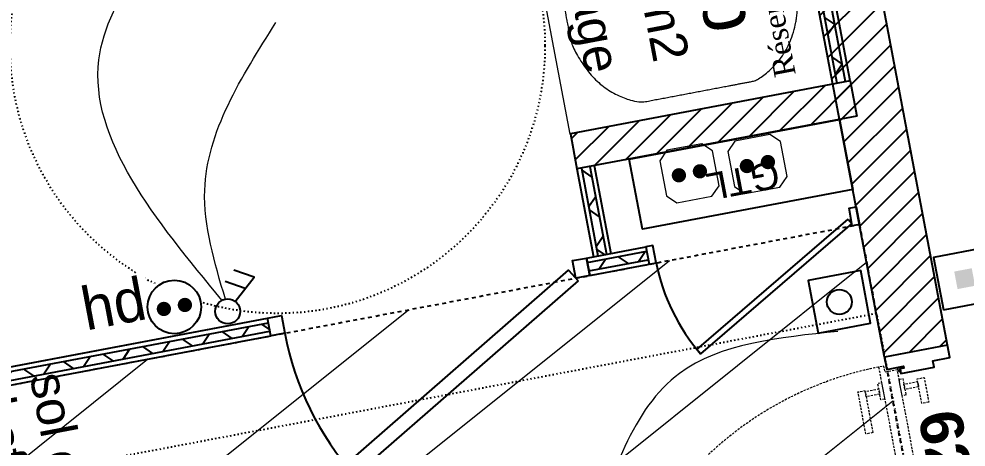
# Model space of a CAD drawing. Header units: centimetres. Extents: x 187368 to 251255, y -383447 to -322514.
# Drawn here: x 197636 to 200292, y -344240 to -343040 of the extents above; entities that cross this region are included whole.
import ezdxf

# ---------------------------------------------------------------- set-up
doc = ezdxf.new("R2010")
doc.units = ezdxf.units.CM
for name, pattern in [('Style de ligne -1', [0.41664, 0.20828, -0.20836]), ('Style de ligne -16', [0.192476, 0.123031, -0.069444]), ('Style de ligne -5', [0.20828, 0.069425, -0.138855])]:
    doc.linetypes.add(name, pattern=pattern)
doc.layers.get('0').update_dxf_attribs({"color": 252})
doc.layers.add('3-BAT C-Niveau 2', color=252, linetype='Continuous')
doc.layers.add('prlm-MOD-PB', color=123, linetype='Continuous')
doc.layers.add('prlm-ELEC-CFO', color=1, linetype='Continuous', lineweight=25)
doc.styles.add('Geneva (bold)', font='arialbd.ttf')
doc.styles.add('Helvetica', font='arial.ttf')
doc.styles.add('prlm-elec-cfo', font='comic.ttf', dxfattribs={"height": 12})
doc.styles.add('prlm-vmc', font='pala.ttf', dxfattribs={"height": 14})
doc.styles.get("Standard").update_dxf_attribs({"font": 'isocp.shx', "height": 100})

# ---------------------------------------------------------------- blocks, each defined once
blk = doc.blocks.new('xi.PCHD')
at = {"color": 0, "lineweight": 5}
blk.add_wipeout([(-7.5, -7.5), (7.5, -7.5), (7.5, 7.5), (-7.5, 7.5)], dxfattribs=at).dxf.layer = 'prlm-ELEC-CFO'
at = {"layer": 'prlm-ELEC-CFO', "color": 0, "linetype": 'ByBlock', "lineweight": 5, "const_width": 2}
for points in [[(-4, 0, 1), (-2, 0, 1)], [(2, 0, 1), (4, 0, 1)]]:
    blk.add_lwpolyline(points, format="xyb", close=True, dxfattribs=at)
at = {"layer": 'prlm-ELEC-CFO', "color": 0, "linetype": 'ByBlock', "lineweight": -2}
blk.add_circle((0, 0), 7.5, dxfattribs=at)
blk = doc.blocks.new('xi.DA')
at = {"layer": 'prlm-ELEC-CFO', "color": 0}
for points in [[(0.61, -1.67), (7.04, 4.05), (1.81, 7.01)], [(4.05, 1.39), (-1.17, 4.34)]]:
    blk.add_lwpolyline(points, dxfattribs=at)
blk.add_circle((-2, -4), 3.5, dxfattribs=at)
blk = doc.blocks.new('xi.PCGTL')
at = {"layer": 'prlm-ELEC-CFO', "color": 0, "lineweight": 0}
blk.add_lwpolyline([(-7.5, -5), (-5, -7.5), (5, -7.5), (7.5, -5), (7.5, 5), (5, 7.5), (-5, 7.5), (-7.5, 5)], close=True, dxfattribs=at)
at = {"layer": 'prlm-ELEC-CFO', "color": 0, "linetype": 'ByBlock', "lineweight": 5, "const_width": 2}
for points in [[(-4, 0, 1), (-2, 0, 1)], [(2, 0, 1), (4, 0, 1)]]:
    blk.add_lwpolyline(points, format="xyb", close=True, dxfattribs=at)
blk = doc.blocks.new('xi.BSO')
at = {"layer": 'prlm-ELEC-CFO', "lineweight": 5}
blk.add_hatch(color=0, dxfattribs=at).paths.add_polyline_path([(-2.5, -2.5), (2.5, -2.5), (2.5, 2.5), (-2.5, 2.5)])
at = {"layer": 'prlm-ELEC-CFO', "color": 0, "flags": 128}
blk.add_lwpolyline([(-7.5, -7.5), (7.5, -7.5), (7.5, 7.5), (-7.5, 7.5)], close=True, dxfattribs=at)
blk = doc.blocks.new('xi.BP')
at = {"layer": 'prlm-ELEC-CFO', "color": 0, "flags": 128}
blk.add_lwpolyline([(-7.5, -7.5), (7.5, -7.5), (7.5, 7.5), (-7.5, 7.5)], close=True, dxfattribs=at)
at = {"layer": 'prlm-ELEC-CFO', "color": 0}
blk.add_circle((0, 0), 3.5, dxfattribs=at)
blk = doc.blocks.new('Baignoire 175x75')
at = {"linetype": 'Continuous', "lineweight": 18, "flags": 128}
blk.add_lwpolyline([(0, 0), (170, 0), (170, -75), (0, -75)], close=True, dxfattribs=at)
at = {"linetype": 'Continuous', "lineweight": 18}
blk.add_ellipse((12.5, -37), major_axis=(2.5, 0), ratio=1, dxfattribs=at)
blk.add_open_spline([(140.1, -5), (146.77, -5), (158.33, -10.35), (165, -19.6), (165, -37.5), (165, -55.4), (158.33, -64.65), (146.77, -70), (85, -70), (23.23, -70), (11.67, -64.65), (5, -55.4), (5, -37.5), (5, -19.6), (11.67, -10.35), (23.23, -5), (83.33, -5), (140.1, -5)], degree=2, knots=[0, 0, 0, 0.017264, 0.034528, 0.051791, 0.150116, 0.16738, 0.184644, 0.201908, 0.504316, 0.52158, 0.538843, 0.556107, 0.654432, 0.671696, 0.68896, 0.706224, 1, 1, 1], dxfattribs=at)
blk = doc.blocks.new('xi.gtl')
at = {"linetype": 'Continuous', "flags": 128}
for points in [[(2.8, 22.99), (2.02, 24.35), (50.51, 52.34), (51.28, 50.98)], [(0, 25), (2.02, 25), (2.02, 20), (0, 20)], [(60, 25), (57.98, 25), (57.98, 20), (60, 20)], [(0, 15), (60, 15), (60, -5), (0, -5)]]:
    blk.add_lwpolyline(points, close=True, dxfattribs=at)
at = {"linetype": 'Continuous'}
blk.add_arc((2.02, 24.35), 55.99, 0.6678, 30, dxfattribs=at)
at = {"insert": (19.5, 10.66), "char_height": 7.565, "attachment_point": 1, "line_spacing_factor": 0.834288, "style": 'Helvetica'}
blk.add_mtext('GTL', dxfattribs=at)
at = {"flags": 1}
blk.add_attdef('GTL', (0, -5), '', height=0.018, dxfattribs=at)
blk = doc.blocks.new('Sol carrelage')
at = {"insert": (0, -0.78), "char_height": 10.0872, "attachment_point": 2, "line_spacing_factor": 0.834288, "style": 'Helvetica'}
blk.add_mtext('sol carrelage', dxfattribs=at)
blk = doc.blocks.new('hsfp 2.20')
at = {"insert": (0, -0.78), "char_height": 10.087, "attachment_point": 2, "line_spacing_factor": 0.834288, "style": 'Helvetica'}
blk.add_mtext('hsfp 2,20', dxfattribs=at)

msp = doc.modelspace()

# ---------------------------------------------------------------- hatches: boundary and pattern name
at = {"linetype": 'Continuous'}
h = msp.add_hatch(dxfattribs=at)
h.set_pattern_fill('02_ISOLANT', color=256, scale=10, angle=100.7014, style=0, pattern_type=2)
h.set_pattern_definition([(145.7014, (66931.62, 115456.28), (-45.080468, -66.088966), []), (235.7014, (66931.62, 115456.28), (-66.088966, 45.080468), [])])
h.paths.add_polyline_path([(199930.8, -343220.3), (199954.3, -343215.9), (199638.7, -341545.4), (199615.1, -341549.9)])
h = msp.add_hatch(dxfattribs=at)
h.set_pattern_fill('MURS MACONNERIE-2', color=256, scale=10, style=0, pattern_type=2)
h.set_pattern_definition([(45, (67117.507, 115456.283), (-31.2347524, 39.0434405), [])])
h.paths.add_polyline_path([(199985.7, -343311.7), (199967.1, -343213.5), (199182.3, -343361.8), (199200.8, -343460)])
h = msp.add_hatch(dxfattribs=at)
h.set_pattern_fill('02_ISOLANT', color=256, scale=10, angle=-79.2764, style=0, pattern_type=2)
h.set_pattern_definition([(325.723595, (66931.62, 115456.28), (45.054865, 66.106423), []), (55.723595, (66931.62, 115456.28), (66.106423, -45.054865), [])])
h.paths.add_polyline_path([(199236.6, -343453.3), (199213.1, -343457.8), (199259.6, -343703.7), (199283.2, -343699.2)])
at = {"linetype": 'Continuous', "lineweight": 18}
h = msp.add_hatch(dxfattribs=at)
h.set_pattern_fill('BA 13', color=256, scale=10, style=0, pattern_type=2)
h.set_pattern_definition([(218.65981, (66931.62, 115456.3), (-199.24783, 287.75041), [])])
h.paths.add_polyline_path([(199992.9, -343615.8), (200261.7, -345041.6), (200211.4, -345051.1), (200221.2, -345102.7), (200272.6, -345092.9), (200518.1, -346389), (199142.8, -346649.4), (198897.5, -345353.4), (199287.8, -345279.5), (199278.5, -345230.4), (198839.5, -345313.5), (199256.3, -347515.4), (198154.5, -347725.6), (198145.6, -347676.6), (197487.2, -347801.3), (197261.8, -346610.7), (197919.7, -346485.8), (197466.6, -344093.7)])
at = {"linetype": 'Continuous'}
h = msp.add_hatch(dxfattribs=at)
h.set_pattern_fill('02_ISOLANT', color=256, scale=10, angle=10.7014, style=0, pattern_type=2)
h.set_pattern_definition([(55.7014, (66931.62, 115456.28), (-66.088966, 45.080468), []), (145.7014, (66931.62, 115456.28), (45.080468, 66.088966), [])])
h.paths.add_polyline_path([(199229.6, -343722.6), (199234.1, -343746.1), (199400.9, -343714.6), (199396.4, -343691)])
h = msp.add_hatch(dxfattribs=at)
h.set_pattern_fill('02_ISOLANT', color=256, scale=10, angle=10.7014, style=0, pattern_type=2)
h.set_pattern_definition([(55.7014, (66931.62, 115456.28), (-66.088966, 45.080468), []), (145.7014, (66931.62, 115456.28), (45.080468, 66.088966), [])])
h.paths.add_polyline_path([(196752.2, -344190.7), (196756.7, -344214.3), (198339.9, -343915.1), (198335.4, -343891.5)])
at = {"layer": '3-BAT C-Niveau 2', "linetype": 'Continuous'}
h = msp.add_hatch(dxfattribs=at)
h.set_pattern_fill('MURS MACONNERIE-2', color=256, scale=10, style=0, pattern_type=2)
h.set_pattern_definition([(45, (67117.507, 115456.283), (-31.2347524, 39.0434405), [])])
h.paths.add_polyline_path([(200063.2, -343987.4), (200240.1, -343953.9), (199777, -341508.4), (199600.1, -341541.9)])

# ---------------------------------------------------------------- linework, layer by layer
at = {"linetype": 'Continuous'}
for p, q in [((199918, -343222.8), (199602.3, -341552.3)), ((199930.8, -343220.3), (199615.1, -341549.9)), ((199930.8, -343220.3), (199615.1, -341549.9)), ((199954.3, -343215.9), (199638.7, -341545.4)), ((199954.3, -343215.9), (199638.7, -341545.4)), ((199967.1, -343213.5), (199182.3, -343361.8)), ((199967.1, -343213.5), (199985.7, -343311.7)), ((199985.7, -343311.7), (199200.8, -343460)), ((199182.3, -343361.8), (199200.8, -343460)), ((199236.6, -343453.3), (199283.2, -343699.2)), ((199236.6, -343453.3), (199283.2, -343699.2)), ((199249.4, -343450.9), (199296, -343696.8)), ((199213.1, -343457.8), (199259.6, -343703.7)), ((199213.1, -343457.8), (199259.6, -343703.7)), ((199227.2, -343709.8), (199394, -343678.3)), ((199229.6, -343722.6), (199396.4, -343691)), ((199229.6, -343722.6), (199396.4, -343691)), ((199234.1, -343746.1), (199400.9, -343714.6)), ((199234.1, -343746.1), (199400.9, -343714.6)), ((196749.8, -344178), (198333, -343878.8)), ((196752.2, -344190.7), (198335.4, -343891.5)), ((196752.2, -344190.7), (198335.4, -343891.5)), ((196756.7, -344214.3), (198339.9, -343915.1)), ((196756.7, -344214.3), (198339.9, -343915.1))]:
    msp.add_line(p, q, dxfattribs=at)
at = {"linetype": 'Continuous', "lineweight": 25}
for p, q in [((199918, -343222.8), (199602.3, -341552.3)), ((199967.1, -343213.5), (199651.4, -341543)), ((199249.4, -343450.9), (199296, -343696.8)), ((199200.3, -343460.2), (199246.9, -343706.1)), ((199227.2, -343709.8), (199394, -343678.3)), ((199236.5, -343758.9), (199227.2, -343709.8)), ((199236.5, -343758.9), (199403.3, -343727.4)), ((197457.3, -344044.3), (198333, -343878.8)), ((198342.3, -343927.9), (198333, -343878.8)), ((196759.1, -344227.1), (198342.3, -343927.9))]:
    msp.add_line(p, q, dxfattribs=at)
at = {"linetype": 'Continuous', "lineweight": 18}
for p, q in [((199967.1, -343213.5), (199182.3, -343361.8)), ((199985.7, -343311.7), (199200.8, -343460))]:
    msp.add_line(p, q, dxfattribs=at)
at = {"linetype": 'Style de ligne -1', "ltscale": 50.8, "flags": 128}
msp.add_lwpolyline([(199992.9, -343615.8), (200261.7, -345041.6), (200211.4, -345051.1), (200221.2, -345102.7), (200272.6, -345092.9), (200518.1, -346389), (199142.8, -346649.4), (198897.5, -345353.4), (199287.8, -345279.5), (199278.5, -345230.4), (198839.5, -345313.5), (199256.3, -347515.4), (198154.5, -347725.6), (198145.6, -347676.6), (197487.2, -347801.3), (197261.8, -346610.7), (197919.7, -346485.8), (197466.6, -344093.7)], close=True, dxfattribs=at)
at = {"linetype": 'Continuous', "flags": 128}
for points in [[(199236.5, -343758.9), (199197.2, -343766.3), (199187.9, -343717.2), (199227.2, -343709.8)], [(199203.8, -343773.9), (198578.2, -344319.4), (198552, -344289.3), (199177.5, -343743.7)], [(198381.6, -343920.5), (198342.3, -343927.9), (198333, -343878.8), (198372.3, -343871.3)], [(200062.8, -343987.5), (200069.4, -344022.5), (200116.6, -344013.5), (200117.6, -344018.4), (200106.7, -344020.5), (200109.1, -344033.3), (200202.4, -344015.6), (200199.1, -343997.9), (200246.2, -343989), (200239.6, -343954)]]:
    msp.add_lwpolyline(points, close=True, dxfattribs=at)
at = {"linetype": 'Style de ligne -5', "ltscale": 50.8, "flags": 128}
msp.add_lwpolyline([(198102.3, -345453.1), (197879, -344274), (200040.6, -343864.7), (200263.9, -345043.8)], close=True, dxfattribs=at)
at = {"linetype": 'Style de ligne -16', "lineweight": 18, "ltscale": 50.8, "flags": 128}
for points in [[(200224.7, -344955), (200239.4, -344952.2), (200236.1, -344934.7), (200270.5, -344928.2), (200099.2, -344023.6), (200064.8, -344030.1), (200061.5, -344012.7), (200046.8, -344015.4)], [(200063.8, -344105.1), (200053.1, -344107.2), (200044.3, -344061), (200055, -344059)], [(200123.6, -344093.8), (200112.9, -344095.8), (200104.1, -344049.7), (200114.8, -344047.6)], [(200159, -344070.8), (200120.6, -344078.1), (200117.8, -344063.4), (200156.2, -344056.1)], [(200187.5, -344113.8), (200167.9, -344117.5), (200154.8, -344048.7), (200174.5, -344045)], [(200030.7, -344199.4), (200011, -344203.2), (199988.7, -344085.3), (200008.4, -344081.5)], [(200050.1, -344091.5), (200011.6, -344098.7), (200008.9, -344084), (200047.3, -344076.7)]]:
    msp.add_lwpolyline(points, close=True, dxfattribs=at)
at = {"linetype": 'Continuous', "lineweight": 18, "flags": 128}
msp.add_lwpolyline([(200115.8, -344014.5), (200101.1, -344017.3), (200099.9, -344018.9), (200101.2, -344025.6), (200106.1, -344029), (200107.3, -344028.7), (200105.6, -344019.7), (200116.4, -344017.6)], close=True, dxfattribs=at)
at = {"linetype": 'Style de ligne -5', "ltscale": 50.8}
msp.add_circle((198361.1, -343115.1), 750, dxfattribs=at)
at = {"linetype": 'Continuous'}
msp.add_arc((199197.2, -343766.3), 830.5, 190.7014, 221.7845, dxfattribs=at)
at = {"linetype": 'Style de ligne -16', "lineweight": 18, "ltscale": 50.8}
msp.add_arc((200234, -344966), 968.8, 101.1435, 145.2564, dxfattribs=at)
at = {"layer": '3-BAT C-Niveau 2', "linetype": 'Continuous', "lineweight": 25}
for p, q in [((200240.1, -343953.9), (199777, -341508.4)), ((200240.1, -343953.9), (199777, -341508.4)), ((200063.2, -343987.4), (199600.1, -341541.9)), ((200063.2, -343987.4), (199600.1, -341541.9)), ((200240.1, -343953.9), (200063.2, -343987.4))]:
    msp.add_line(p, q, dxfattribs=at)
at = {"layer": 'prlm-ELEC-CFO', "lineweight": 13}
msp.add_spline([(199932.7, -343915.6), (199488.5, -344033.2), (199237.2, -344511.3)], degree=3, dxfattribs=at)

# ---------------------------------------------------------------- block references
at = {"xscale": 10, "yscale": 10, "zscale": 10}
for name, p, rotation in [('Baignoire 175x75', (199602.3, -341552.3), 280.723594743867), ('Sol carrelage', (199258.5, -342781.3), 280.7235947438887), ('xi.gtl', (199946.3, -343370.2), 190.7235947438762), ('Sol carrelage', (197847.9, -344417.4), 280.7235947438887), ('hsfp 2.20', (197683.7, -344374.3), 280.7235947438887)]:
    msp.add_blockref(name, p, dxfattribs=dict(at, rotation=rotation))
at = {"layer": 'prlm-ELEC-CFO', "xscale": 10, "yscale": 10, "zscale": 10, "rotation": 10.72360141139323}
for name, p in [('xi.PCGTL', (199706.8, -343446.4)), ('xi.PCGTL', (199516.1, -343472.3)), ('xi.BSO', (200288, -343767.7)), ('xi.BP', (199936.7, -343832.9))]:
    msp.add_blockref(name, p, dxfattribs=at)

# ---------------------------------------------------------------- texts
at = {"insert": (199679.4, -342873.6), "char_height": 151.309, "attachment_point": 2, "rotation": 280.7236, "line_spacing_factor": 0.834288, "style": 'Helvetica'}
msp.add_mtext('Sdb\\P{\\H0.6752x;4,80m2}\\P', dxfattribs=at)
at = {"layer": '3-BAT C-Niveau 2', "insert": (200368.6, -344446.6), "char_height": 120, "attachment_point": 5, "rotation": 280.7236, "line_spacing_factor": 1.060906, "style": 'Geneva (bold)'}
msp.add_mtext('T3 C 205\\P62,97m2', dxfattribs=at)
at = {"layer": 'prlm-MOD-PB', "insert": (199755.9, -343206.6), "char_height": 60, "width": 1403.781, "attachment_point": 1, "rotation": 100.7236, "style": 'prlm-vmc'}
msp.add_mtext('Réservation pour douche PMR', dxfattribs=at)

# ---------------------------------------------------------------- next in the draw order: texts
at = {"layer": 'prlm-ELEC-CFO', "lineweight": 20, "insert": (197901, -343838.6), "char_height": 120, "attachment_point": 5, "rotation": 10.7236, "line_spacing_factor": 0.8, "style": 'prlm-elec-cfo', "bg_fill": 3, "box_fill_scale": 1.1, "bg_fill_color": 256, "bg_fill_transparency": 0}
msp.add_mtext('hd', dxfattribs=at)

# ---------------------------------------------------------------- next in the draw order: block references
at = {"layer": 'prlm-ELEC-CFO', "xscale": 10, "yscale": 10, "zscale": 10, "rotation": 10.72360141139323}
msp.add_blockref('xi.PCHD', (198071.8, -343847), dxfattribs=at)

# ---------------------------------------------------------------- next in the draw order: linework, layer by layer
at = {"layer": 'prlm-ELEC-CFO', "lineweight": 13}
for points in [[(198205.3, -343828.4), (197860.2, -343153.9), (198210.7, -342652.3), (198422, -342441.6), (198461.8, -341920.6)], [(198214.8, -343825.1), (198156.9, -343519.5), (198356.3, -343049.9)]]:
    msp.add_spline(points, degree=3, dxfattribs=at)

# ---------------------------------------------------------------- next in the draw order: block references
at = {"layer": 'prlm-ELEC-CFO', "xscale": 10, "yscale": 10, "zscale": 10, "rotation": 10.72360141139323}
msp.add_blockref('xi.DA', (198233.5, -343816.5), dxfattribs=at)

doc.saveas('drawing.dxf')
